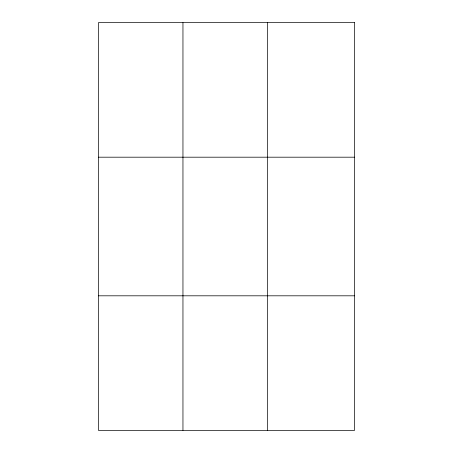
<?xml version="1.0" encoding="UTF-8"?>
<svg xmlns="http://www.w3.org/2000/svg" width="453" height="453" viewBox="0 0 453 453"><rect width="100%" height="100%" fill="white"/><g stroke="black" fill="none" stroke-linecap="round" stroke-linejoin="round"><path stroke-width="0.68" d="M182.955 22.65L182.955 430.35M267.485 22.65L267.485 430.35M98.426 157.191L354.574 157.191M98.426 295.809L354.574 295.809M354.574 22.65L354.574 430.35L98.426 430.35L98.426 22.65L354.574 22.65"/></g></svg>
